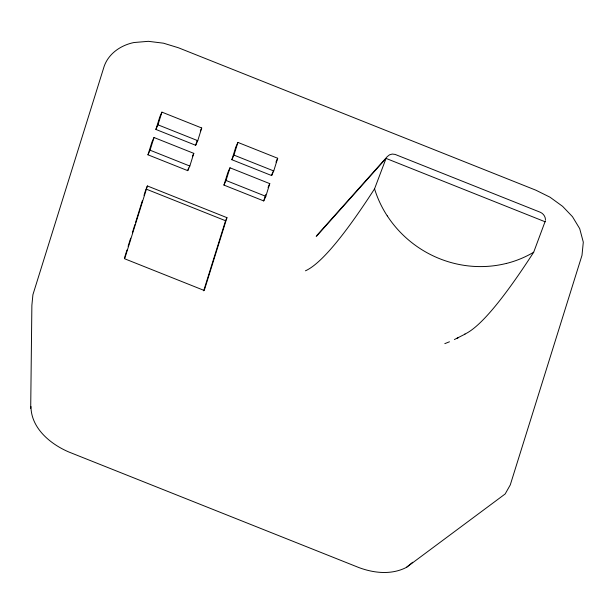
<?xml version="1.0" encoding="UTF-8"?>
<svg xmlns="http://www.w3.org/2000/svg" width="614" height="614" viewBox="0 0 614 614"><rect width="100%" height="100%" fill="white"/><g stroke="black" fill="none" stroke-linecap="round" stroke-linejoin="round"><path stroke-width="0.92" d="M30.7 408.364L31.874 305.373L32.91 294.712L104.157 66.35C108.663 53.426 120.989 45.167 133.975 42.527L148.396 41.322L163.516 43.195L178.436 47.769L535.853 190.186L550.014 197.201L562.624 206.365L572.486 216.704L579.693 228.623L583.3 242.154L581.995 255.317L510.272 484.914L505.168 493.955L406.491 567.351C391.694 575.049 374.095 573.238 358.929 567.582L68.937 452.034C50.417 444.16 31.068 428.158 30.961 406.476M464.568 334.208A2424.44 146.746 -68.3 0 0 533.681 252.231L545.385 220.771M147.959 154.805L151.919 142.118L154.014 137.513L193.794 153.362L189.833 166.049L187.738 170.654L147.959 154.805L150.054 150.2L154.014 137.513M155.879 129.431L159.84 116.744L161.935 112.139L201.714 127.988L197.754 140.675L195.659 145.28L155.879 129.431L157.975 124.826L161.935 112.139M124.404 258.21L126.96 250.021M128.096 246.375L130.652 238.186M132.355 232.721L134.919 224.532M135.487 222.713L142.302 200.862M144.006 195.405L145.994 189.028L225.553 220.733L203.687 290.821M147.391 185.958L124.665 258.778L204.232 290.483L226.95 217.663L147.391 185.958L146.339 188.26M187.738 170.654L188.59 167.937M195.659 145.28L197.071 140.752M223.941 185.083L227.901 172.396L229.997 167.791L269.776 183.64L265.816 196.327L263.721 200.931L223.941 185.083L226.036 180.478L229.997 167.791M231.862 159.709L235.814 147.022L237.91 142.41L277.689 158.266L273.737 170.953L271.641 175.558L231.862 159.709L233.949 155.104L237.91 142.41M263.721 200.931L265.701 194.584M271.641 175.558L272.769 171.935M305.442 270.805A2424.44 146.746 -68.3 0 0 374.555 188.836L386.06 158.404L545.186 221.8M200.317 131.058L201.714 127.988M192.397 156.432L193.794 153.362M225.553 220.733L226.95 217.663M275.947 162.104L277.689 158.266M268.026 187.477L269.776 183.64M316.801 235.484L387.204 156.677L389.499 154.835L392.246 154.053L395.14 154.421L540.343 212.275C543.252 213.565 545.462 216.489 545.447 219.728M316.195 236.613L386.06 158.404M406.491 567.351L412.692 562.247M465.036 334.139L454.375 339.55M456.655 338.475L458.374 337.669M449.479 341.783L444.805 343.648M157.975 124.826L197.754 140.675M233.949 155.104L273.737 170.953M150.054 150.2L189.833 166.049M226.036 180.478L265.816 196.327M387.227 215.859A106.805 102.3 33.4 0 1 374.555 188.836M533.681 252.239A106.805 102.3 33.4 0 1 506.565 263.406M506.558 263.375A107.864 103.313 33.4 0 1 387.257 215.844"/></g></svg>
